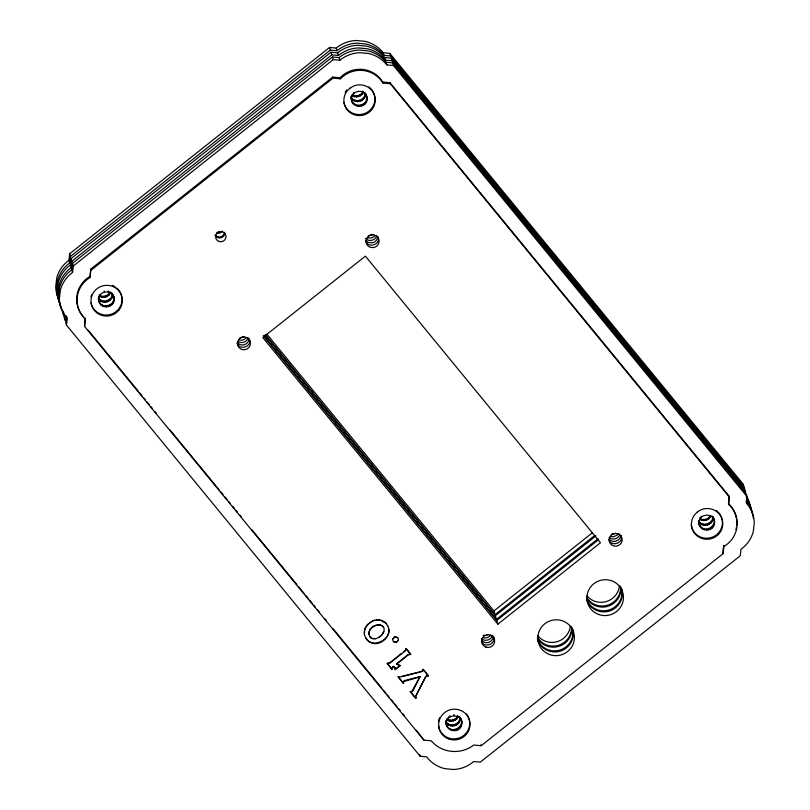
<?xml version="1.0" encoding="UTF-8"?>
<svg xmlns="http://www.w3.org/2000/svg" width="810" height="810" viewBox="0 0 810 810"><rect width="100%" height="100%" fill="white"/><g stroke="black" fill="none" stroke-linecap="round" stroke-linejoin="round"><path stroke-width="1.21" d="M364.277 633.359C365.837 620.622 363.548 635.779 364.682 635.384C365.968 639.444 369.502 642.897 373.805 643.494C383.343 645.064 392.506 633.045 387.555 625.512M365.624 637.632C370.767 648.891 390.298 640.781 388.891 629.785M59.555 301.897A32.147 31.418 -16.7 0 1 56.508 289.332L57.5 280.705A32.147 31.418 -16.7 0 1 69.701 262.926L68.901 260.273L69.65 253.783L329.589 47.425L336.201 48.073A33.048 32.309 -16.7 0 1 356.43 40.5L365.138 41.361A33.048 32.309 -16.7 0 1 383.191 52.711L389.802 53.369L743.408 484.441L743.955 489.25M65.235 317.54L63.636 315.586L63.879 313.429M69.701 262.926L70.45 256.436L69.65 253.783M64.638 314.462L64.263 317.712L65.063 320.355L65.559 316.032M60.983 306.666A32.147 31.418 -16.7 0 1 57.945 294.101L58.938 285.474A32.147 31.418 -16.7 0 1 71.128 267.695L70.338 265.042L71.078 258.552L331.017 52.194L337.628 52.842A33.048 32.309 -16.7 0 1 357.858 45.269L366.565 46.13A33.048 32.309 -16.7 0 1 384.618 57.48L391.23 58.138L744.835 489.21L745.382 494.019M71.128 267.695L71.877 261.205L71.078 258.552M67.24 318.634A32.147 31.418 -16.7 0 1 59.373 298.87L60.365 290.243A32.147 31.418 -16.7 0 1 72.556 272.464L71.766 269.811L72.515 263.321L332.444 56.963L339.056 57.611A33.048 32.309 -16.7 0 1 359.296 50.038L368.003 50.898A33.048 32.309 -16.7 0 1 386.056 62.248L392.658 62.907L746.263 493.978L747.063 496.621L746.314 503.121A31.924 31.205 -16.7 0 1 754.282 522.885L753.29 531.522A31.924 31.205 -16.7 0 1 740.998 549.291L740.249 555.781L480.31 762.139L473.698 761.491A32.056 31.337 -16.7 0 1 453.458 769.5L444.67 768.629A32.056 31.337 -16.7 0 1 426.708 756.854L420.096 756.206L66.491 325.124L65.701 322.481L66.45 315.981L67.24 318.634L66.491 325.124M72.556 272.464L73.305 265.974L72.515 263.321M79.572 310.989A26.841 26.234 -16.7 0 1 89.93 276.372L90.76 269.153L332.718 77.072L340.058 77.79A26.841 26.234 -16.7 0 1 382.654 81.992L389.995 82.721L729.273 496.327L728.757 504.6A26.841 26.234 -16.7 0 1 723.938 546.446L723.107 553.655L481.15 745.747L473.809 745.018A30.962 30.264 -16.7 0 1 431.224 740.816L423.883 740.097L84.605 326.481L85.111 318.208L84.605 326.481M85.435 319.272A26.841 26.234 -16.7 0 1 90.254 277.425L90.76 269.153M722.925 551.397L723.34 547.793M728.585 502.342L729.273 496.327M743.155 486.608L743.408 484.441M98.648 299.467C98.283 289.707 114.412 289.362 114.19 299.234C114.504 308.428 99.691 309.633 98.597 300.378L98.921 301.431L98.334 298.404M99.508 300.054L99.195 298.991C103.761 303.689 112.661 299.973 112.438 293.402C114.493 301.269 102.009 305.633 98.273 298.495M99.701 303.264L99.387 302.201C103.508 309.734 116.184 304.428 113.602 296.197L113.916 297.26M351.793 100.936L351.459 95.934C348.401 109.735 370.828 109.401 366.474 95.712L367.062 98.739M350.831 96.937C354.456 103.538 365.614 100.43 365.32 92.907L366.798 96.765M351.145 98C354.77 104.601 365.928 101.483 365.634 93.97M351.479 99.883C353.504 108.277 367.102 106.252 366.748 97.676M446.593 725.284C443.283 713.164 464.788 712.78 461.609 725.061C458.936 735.298 443.222 729.982 446.269 720.282L446.583 721.335M445.632 721.285C449.256 727.886 460.414 724.768 460.12 717.255L460.819 719.28M446.33 723.32L446.006 722.257C449.439 729.02 460.779 725.811 460.444 718.308M446.28 724.221C449.682 736.32 468.301 725.537 459.26 716.668L459.574 717.721M699.071 522.663C698.706 512.902 714.835 512.558 714.612 522.43C714.754 532.848 697.866 532.109 698.757 521.599L699.344 524.637L699.02 523.574M698.372 520.628C702.007 527.229 713.164 524.121 712.871 516.598C714.926 524.465 702.432 528.839 698.696 521.691M700.124 526.46L699.81 525.396C705.277 535.056 720.191 523.716 712 516.01L712.324 517.074M368.854 633.005C369.795 623.052 386.745 621.746 383.798 631.668C382.087 636.083 376.984 639.839 372.154 638.472C368.884 638.148 368.793 631.435 368.904 634.281M368.945 633.319C369.421 626.535 380.477 621.847 383.565 627.507M248.113 337.588C247.303 342.002 241.461 344.108 237.917 341.435M376.721 235.487C375.83 240.509 368.641 242.261 365.432 238.332M492.308 635.293C491.488 639.981 484.917 642.016 481.575 638.634M619.832 534.063C619.002 538.741 612.431 540.786 609.1 537.394M422.962 670.67L422.617 669.505L422.85 671.024L421.078 671.854L401.77 676.704L398.145 676.917L403.289 683.184L403.451 681.291L405.02 680.461L420.066 676.542L413.09 690.505L411.936 691.831L410.316 691.75L415.651 698.26L415.996 697.592L415.651 698.26M420.167 676.856L403.37 681.635M393.346 641.581L396.323 642.198L398.479 640.072L396.414 642.512L393.346 641.581L392.637 639.171L394.723 636.741L397.781 637.672L398.479 640.072M397.781 637.672L394.814 637.055L392.637 639.171M420.977 671.541L422.871 670.356M351.783 96.997C353.271 90.619 362.809 89.191 366.009 94.942M381.5 635.303L383.798 631.668M416.087 697.906L415.672 696.499L416.532 694.494L425.432 676.957L426.627 675.429L428.328 675.783L423.063 669.151M364.905 629.208C367.305 623.153 374.311 618.496 380.882 620.268C391.513 627.183 385.033 621.341 380.882 620.268M420.066 676.542L411.581 691.841M395.25 668.442L395.169 669.678L400.18 665.698L396.566 663.785L408.493 654.318L410.741 654.338L406.063 648.435L405.415 650.754L389.448 663.43L387.21 663.39L391.898 669.303L392.05 667.683L393.346 666.346L394.966 667.582L395.067 669.354L400.079 665.374M427.893 676.127L426.718 675.753L425.523 677.281L415.672 696.499M392.151 667.997L393.346 666.346M403.441 651.928L405.911 650.055M371.233 621.857L367.446 624.581L365.958 626.991M108.753 294.06L109.978 292.461L110.302 293.524C108.226 297.108 103.316 298.475 99.691 296.47L99.377 295.417C102.394 297.037 106.312 296.46 108.753 294.06L109.066 295.113M361.625 93.565L362.86 91.965L363.174 93.028C361.108 96.613 356.187 97.98 352.563 95.975L352.249 94.922C355.266 96.552 359.184 95.965 361.625 93.565L361.949 94.628M456.435 717.913L457.66 716.313L457.984 717.366C455.908 720.961 450.998 722.328 447.373 720.323L447.049 719.26C450.076 720.89 453.995 720.313 456.435 717.913L456.749 718.966M709.175 517.256L710.41 515.656L710.724 516.719C708.649 520.303 703.738 521.67 700.113 519.666L699.799 518.613C702.817 520.243 706.735 519.655 709.175 517.256L709.489 518.319M70.45 256.436L330.379 50.068L336.99 50.726A33.048 32.309 -16.7 0 1 357.23 43.153L365.938 44.013A33.048 32.309 -16.7 0 1 383.991 55.363L390.592 56.011L744.198 487.083M71.877 261.205L331.817 54.837L338.418 55.495A33.048 32.309 -16.7 0 1 358.658 47.922L367.365 48.772A33.048 32.309 -16.7 0 1 385.418 60.132L392.03 60.78L745.635 491.852M73.305 265.974L333.244 59.606L339.856 60.264A33.048 32.309 -16.7 0 1 360.085 52.691L368.793 53.541A33.048 32.309 -16.7 0 1 386.846 64.901L393.457 65.549L747.063 496.621M91.084 270.216L333.031 78.124L340.382 78.853A26.841 26.234 -16.7 0 1 382.968 83.055L390.309 83.774L729.587 497.391M406.063 648.435L405.618 648.78M387.656 663.046L389.357 663.117L401.558 653.427M400.18 665.698L396.657 664.109L408.594 654.632L410.305 654.693M391.898 669.303L392.05 667.683M403.289 683.184L403.724 682.84M594.662 535.552L495.031 614.628L493.918 610.922L592.566 532.626M422.719 669.819L423.154 669.475L428.328 675.783M598.063 538.751L496.459 619.397L495.345 615.691L595.968 535.825M497.887 624.166L262.805 337.578L365.391 256.142L600.483 542.73L497.887 624.166L496.773 620.46L598.377 539.804M380.173 636.083L378.928 637.348M615.519 533.284L611.358 534.306M487.995 634.513L485.747 635.455L483.104 635.374M373.056 234.323L368.246 235.73M244.438 336.423L239.841 337.861M372.914 620.632L374.827 620.288M401.679 676.38L419.772 671.844M379.485 619.964L376.569 619.933M367.497 237.806L370.869 238.029A6.541 6.399 -16.7 0 0 375.07 235.325M393.447 666.66L394.966 667.582M266.854 334.115L493.918 610.922M265.558 334.884L495.031 614.628M265.072 334.965L495.345 615.691M263.776 335.745L496.459 619.397M263.291 335.826L496.773 620.46M406.154 648.749L410.741 654.338M387.21 663.39L391.797 668.989M398.054 676.603L403.188 682.87M410.214 691.436L415.55 697.937M88.29 330.308L138.024 390.936M139.624 392.891L142.034 395.827M143.633 397.781L145.243 399.735M146.843 401.689L149.253 404.625M150.852 406.579L152.462 408.534M154.862 411.47L156.472 413.424M170.1 430.049L219.034 489.696M220.634 491.65L223.044 494.586M224.643 496.54L227.053 499.476M228.653 501.43L230.263 503.385M232.662 506.321L234.272 508.275M235.872 510.229L237.482 512.183M239.881 515.12L241.491 517.074M251.92 529.78L296.835 584.537M298.434 586.491L304.054 593.345M305.654 595.299L308.063 598.226M309.663 600.19L312.073 603.116M313.673 605.07L315.282 607.034M317.682 609.96L319.292 611.914M324.901 618.759L326.511 620.723M332.93 628.54L381.854 688.186M383.454 690.14L385.864 693.076M387.464 695.031L389.073 696.985M391.473 699.921L393.083 701.875M394.683 703.829L397.092 706.765M398.692 708.72L400.302 710.674M402.702 713.61L404.311 715.564M416.34 730.235L423.883 740.097M386.289 623.659L387.656 625.826M481.525 641.52C484.815 648.931 496.965 643.413 493.422 636.073M621.149 535.542C624.004 543.297 610.801 547.398 608.755 539.399M378.047 236.965C380.892 244.721 367.7 248.822 365.654 240.823M249.429 339.076C252.285 346.822 239.082 350.922 237.036 342.924M728.757 504.6L728.443 503.547A26.841 26.234 -16.7 0 1 736.675 525.518M723.624 545.383L723.938 546.446M714.025 519.402L714.339 520.455M713.245 517.57L713.559 518.633M714.298 521.367L714.612 522.43M712.608 518.572L712.921 519.635M714.035 523.341L714.359 524.404M722.793 552.602L723.107 553.655M711.838 520.425L712.152 521.488M713.266 525.194L713.58 526.257M710.603 522.025L710.927 523.088M712.041 526.794L712.354 527.857M707.565 518.491L707.889 519.554M709.003 523.26L709.317 524.323M710.431 528.029L710.745 529.092M705.692 519.281L706.016 520.344M707.13 524.05L707.444 525.113M708.558 528.819L708.871 529.882M703.688 519.574L704.001 520.628M705.115 524.343L705.439 525.396M706.543 529.112L706.867 530.165M701.014 516.183L701.328 517.236M701.673 519.342L701.997 520.405M703.1 524.111L703.424 525.174M704.538 528.879L704.852 529.942M699.779 517.772L700.103 518.835M701.227 523.381L701.551 524.434M702.655 528.15L702.979 529.203M699.617 522.187L699.931 523.25M701.045 526.956L701.359 528.019M389.802 53.369L390.592 56.011M391.23 58.138L392.03 60.78M392.658 62.907L393.457 65.549M383.191 52.711L383.991 55.363M384.618 57.48L385.418 60.132M386.056 62.248L386.846 64.901M389.995 82.721L390.309 83.774M382.654 81.992L382.968 83.055M364.773 93.383L362.839 91.135L363.163 92.188M365.057 94.881L365.381 95.945M366.484 99.65L366.808 100.713M364.287 96.734L364.601 97.797M365.715 101.503L366.039 102.566M363.052 98.334L363.376 99.397M364.49 103.103L364.804 104.166M360.025 94.8L360.339 95.864M361.452 99.569L361.766 100.632M362.88 104.338L363.204 105.401M358.152 95.59L358.466 96.653M359.579 100.359L359.893 101.422M361.007 105.128L361.331 106.191M356.137 95.884L356.451 96.937M357.564 100.653L357.888 101.706M359.002 105.421L359.316 106.474M353.464 92.492L353.788 93.545M354.122 95.651L354.446 96.714M355.56 100.42L355.873 101.483M356.987 105.189L357.301 106.252M352.239 94.081L352.552 95.145M353.676 99.691L354 100.744M355.114 104.46L355.428 105.513M352.067 98.496L352.38 99.559M353.494 103.265L353.818 104.328M336.201 48.073L336.99 50.726M337.628 52.842L338.418 55.495M339.056 57.611L339.856 60.264M351.206 97.909L351.52 98.972M352.259 101.706L352.573 102.769M340.058 77.79L340.382 78.853M329.589 47.425L330.379 50.068M331.017 52.194L331.817 54.837M332.444 56.963L333.244 59.606M332.718 77.072L333.031 78.124M480.836 744.684L481.15 745.747M461.285 720.049L461.599 721.113M461.548 722.024L461.872 723.077M459.867 719.229L460.181 720.292M461.295 723.998L461.609 725.061M457.65 715.473L457.964 716.536M459.088 721.082L459.412 722.135M460.525 725.851L460.839 726.904M457.863 722.682L458.176 723.735M459.29 727.441L459.614 728.504M453.762 714.511L454.076 715.574M454.825 719.148L455.139 720.201M456.253 723.917L456.577 724.97M457.69 728.686L458.004 729.739M452.952 719.938L453.266 720.991M454.38 724.707L454.704 725.76M455.817 729.476L456.131 730.529M449.874 715.594L450.198 716.658M450.947 720.222L451.261 721.285M452.375 724.99L452.689 726.054M453.802 729.759L454.116 730.822M448.274 716.83L448.588 717.893M448.932 719.999L449.246 721.052M450.36 724.768L450.674 725.821M451.788 729.537L452.112 730.59M447.039 718.429L447.353 719.493M448.487 724.029L448.801 725.092M449.914 728.797L450.228 729.861M446.867 722.844L447.191 723.907M448.305 727.613L448.618 728.676M447.059 726.054L447.383 727.107M419.57 754.434L420.096 756.206M376.204 638.543L374.827 638.786M373.41 638.786L372.154 638.472M371.041 637.855L370.089 636.943M113.137 295.437L111.578 292.815L111.901 293.878M113.876 298.171L114.19 299.234M112.185 295.377L112.499 296.44M113.613 300.145L113.937 301.209M109.968 291.63L110.281 292.683M111.415 297.229L111.729 298.293M112.843 301.998L113.157 303.061M108.094 290.891L108.408 291.954M110.18 298.829L110.504 299.882M111.618 303.598L111.932 304.651M107.143 295.296L107.467 296.359M108.58 300.065L108.894 301.117M110.008 304.833L110.322 305.886M104.065 290.952L104.389 292.015M105.27 296.085L105.594 297.149M106.707 300.854L107.021 301.917M108.135 305.623L108.449 306.676M103.265 296.379L103.579 297.432M104.692 301.148L105.016 302.201M106.12 305.907L106.444 306.97M101.25 296.146L101.574 297.209M102.678 300.915L103.002 301.978M104.115 305.684L104.429 306.747M99.357 294.577L99.681 295.64M100.805 300.176L101.118 301.239M102.232 304.945L102.556 306.008M98.587 296.43L98.911 297.493M100.622 303.76L100.936 304.823M89.93 276.372L90.254 277.425M62.836 312.943L63.636 315.586M571.485 626.464A18.326 17.911 -16.7 0 1 537.587 637.632M620.531 586.278A18.326 17.911 -16.7 0 1 586.703 597.638M220.097 231.751A5.235 5.113 -16.7 0 1 217.434 232.207M490.658 635.131A6.541 6.399 -16.7 0 1 483.084 637.612M618.172 533.901A6.541 6.399 -16.7 0 1 617.028 535.147L613.97 536.605A6.541 6.399 -16.7 0 1 610.608 536.382M246.453 337.426A6.541 6.399 -16.7 0 1 238.889 339.906M570.321 626.272A18.326 17.911 -16.7 0 1 537.84 635.84M619.387 586.096A18.326 17.911 -16.7 0 1 586.966 595.826M58.755 299.244A32.147 31.418 -16.7 0 1 55.718 286.689L56.71 278.063A32.147 31.418 -16.7 0 1 68.901 260.273M746.152 497.006A31.924 31.205 -16.7 0 1 750.991 509.014M746.516 496.196A31.924 31.205 -16.7 0 1 750.202 506.371M620.855 587.341A18.326 17.911 -16.7 0 1 587.017 598.691M621.817 589.893A18.326 17.911 -16.7 0 1 587.017 600.331M60.193 304.013A32.147 31.418 -16.7 0 1 57.145 291.458L58.138 282.832A32.147 31.418 -16.7 0 1 70.338 265.042M746.293 500.013A31.924 31.205 -16.7 0 1 752.429 513.783M746.79 499.122A31.924 31.205 -16.7 0 1 751.629 511.14M493.229 636.761A6.541 6.399 -16.7 0 1 481.737 640.528M377.642 236.955A6.541 6.399 -16.7 0 1 372.306 242.798L368.935 242.575A6.541 6.399 -16.7 0 1 366.15 240.722M249.024 339.056A6.541 6.399 -16.7 0 1 237.532 342.822M572.771 630.069A18.326 17.911 -16.7 0 1 537.921 640.335M224.593 232.328A5.235 5.113 -16.7 0 1 215.339 235.153M620.744 535.531A6.541 6.399 -16.7 0 1 618.465 539.916L615.408 541.374A6.541 6.399 -16.7 0 1 609.252 539.298M571.799 627.517A18.326 17.911 -16.7 0 1 537.324 637.672M222.517 231.113A5.235 5.113 -16.7 0 1 216.422 232.976M83.663 316.781A26.841 26.234 -16.7 0 1 80.058 311.88M621.614 588.667A18.326 17.911 -16.7 0 1 610.355 610.71A18.326 17.911 -16.7 0 1 587.341 601.395M63.777 312.549A32.147 31.418 -16.7 0 1 58.573 296.227L59.565 287.601A32.147 31.418 -16.7 0 1 71.766 269.811M736.371 527.523A26.841 26.234 -16.7 0 1 735.895 529.507M746.243 501.289A31.924 31.205 -16.7 0 1 753.351 518.056M116.701 287.965A15.704 15.349 -16.7 0 1 114.18 312.883A15.704 15.349 -16.7 0 1 90.983 302.829M90.983 296.835A15.704 15.349 -16.7 0 1 91.52 294.87M112.367 285.373A15.704 15.349 -16.7 0 1 115.081 286.77M716.334 510.533A15.704 15.349 -16.7 0 1 714.612 536.078A15.704 15.349 -16.7 0 1 691.234 525.032M368.783 86.842A15.704 15.349 -16.7 0 1 367.497 112.124A15.704 15.349 -16.7 0 1 343.855 102.333M345.171 92.522A15.704 15.349 -16.7 0 1 346.801 89.94M572.579 628.844A18.326 17.911 -16.7 0 1 560.064 651.199A18.326 17.911 -16.7 0 1 537.435 639.191M224.907 233.391A5.235 5.113 -16.7 0 1 214.944 235.082M468.889 718.379A15.704 15.349 -16.7 0 1 457.589 738.437A15.704 15.349 -16.7 0 1 438.493 725.689M438.493 721.669A15.704 15.349 -16.7 0 1 439.557 717.781M466.479 713.995A15.704 15.349 -16.7 0 1 468.524 717.447M368.337 236.449L367.193 237.694A6.541 6.399 -16.7 0 0 370.362 247.344L373.734 247.566A6.541 6.399 -16.7 0 0 378.776 239.244A6.541 6.399 -16.7 0 0 369.765 235.518L368.337 236.449M119.1 309.926L116.205 312.802A15.704 15.349 -16.7 0 1 91.368 304.216A15.704 15.349 -16.7 0 1 110.079 285.657A15.704 15.349 -16.7 0 1 119.1 309.926M350.021 88.128L347.125 90.993A15.704 15.349 -16.7 0 0 354.82 114.939A15.704 15.349 -16.7 0 0 375.212 99.367A15.704 15.349 -16.7 0 0 353.565 86.073L350.021 88.128M697.562 511.819L694.666 514.694A15.704 15.349 -16.7 0 0 703.698 538.964A15.704 15.349 -16.7 0 0 722.409 520.405A15.704 15.349 -16.7 0 0 697.562 511.819M612.866 534.094L611.439 535.025A6.541 6.399 -16.7 0 0 616.835 546.142L619.893 544.684A6.541 6.399 -16.7 0 0 612.866 534.094M598.58 614.456A18.326 17.911 -16.7 0 0 623.254 594.662A18.326 17.911 -16.7 0 0 593.71 583.808A18.326 17.911 -16.7 0 0 598.58 614.456M241.744 349.444A6.541 6.399 -16.7 0 0 250.371 342.154A6.541 6.399 -16.7 0 0 239.719 338.55A6.541 6.399 -16.7 0 0 241.744 349.444M485.949 647.149A6.541 6.399 -16.7 0 0 494.576 639.86A6.541 6.399 -16.7 0 0 483.924 636.255A6.541 6.399 -16.7 0 0 485.949 647.149M549.433 654.51A18.326 17.911 -16.7 0 0 574.209 634.837A18.326 17.911 -16.7 0 0 544.725 623.832A18.326 17.911 -16.7 0 0 549.433 654.51M218.963 241.451A5.235 5.113 -16.7 0 0 225.99 235.761A5.235 5.113 -16.7 0 0 217.525 232.703A5.235 5.113 -16.7 0 0 218.963 241.451M448.345 738.841A15.704 15.349 -16.7 0 0 469.901 722.378A15.704 15.349 -16.7 0 0 444.822 712.466A15.704 15.349 -16.7 0 0 448.345 738.841"/></g></svg>
